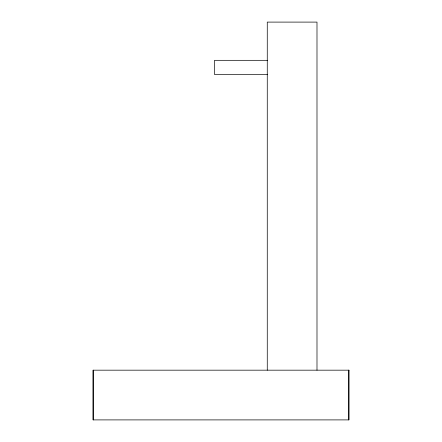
<?xml version="1.0" encoding="UTF-8"?>
<svg xmlns="http://www.w3.org/2000/svg" width="442" height="442" viewBox="0 0 442 442"><rect width="100%" height="100%" fill="white"/><g stroke="black" fill="none" stroke-linecap="round" stroke-linejoin="round"><path stroke-width="0.66" d="M267.631 60.322L214.525 60.322L214.525 74.516L267.631 74.516M348.771 370.175L348.771 419.9M316.991 370.175L316.991 22.1L267.266 22.1L267.266 370.175M93.229 370.175L93.229 419.9M348.953 370.175L93.047 370.175L93.047 419.9L348.953 419.9L348.953 370.175"/></g></svg>
